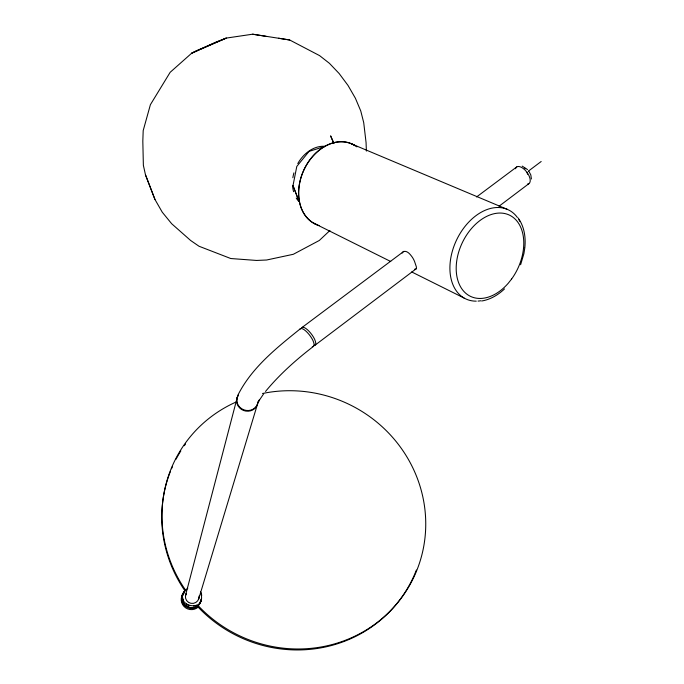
<?xml version="1.0" encoding="UTF-8"?>
<svg xmlns="http://www.w3.org/2000/svg" width="684" height="684" viewBox="0 0 684 684"><rect width="100%" height="100%" fill="white"/><g stroke="black" fill="none" stroke-linecap="round" stroke-linejoin="round"><path stroke-width="1.03" d="M524.825 247.676C525.928 237.425 524.286 226.489 518.147 217.982M524.765 248.121L523.901 253.661L520.61 264.734M292.991 185.655L299.079 201.464L292.991 185.655L296.796 166.426L309.065 151.378L324.943 146.41M201.267 599.389C198.984 615.557 174.283 605.22 184.432 592.301A9.559 9.456 5.1 0 0 184.047 592.78M185.843 594.199L237.297 397.284M198.651 599.107L257.269 404.885A10.688 10.012 16.8 0 0 257.877 402.346M182.748 594.199A10.209 10.106 4.8 0 0 198.155 607.144L198.497 606.033A132.987 127.993 28.3 0 0 367.069 629.494A132.987 127.993 28.3 0 0 414.589 471.669A132.987 127.993 28.3 0 0 262.494 393.505M201.267 599.842L200.805 600.937M183.227 593.456L183.697 592.361M237.998 394.95C251.823 367.47 276.909 347.652 300.413 328.713M258.629 401.337L259.484 399.721L258.261 401.841L263.699 393.779M200.515 601.467L199.839 602.45M183.987 591.84L184.663 590.865M257.269 404.885L255.97 407.202A10.688 10.063 15.3 0 1 241.495 409.434A10.688 10.063 15.3 0 1 238.1 395.72M265.512 391.47C279.474 374.533 295.975 359.827 313.349 346.472M329.91 230.508L319.317 240.469L293.325 254.286L266.632 260.006L256.56 260.442L230.79 258.535L199.001 246.24L190.622 240.469L171.684 223.745L162.279 212.228L154.96 199.471L145.487 174.856L143.366 165.289L142.819 141.109L143.195 130.576L150.394 104.695L170.154 72.316L191.64 53.241L196.428 50.736L226.318 38.082L252.627 34.2L289.683 39.988L319.582 55.618L329.406 63.304L339.127 73.496L348.019 85.44L355.406 98.257L360.759 110.962L363.717 122.641L366.068 142.597L366.385 151.078M504.518 288.904C498.183 294.898 490.368 299.592 481.664 301.003M314.999 345.223L416.368 268.658M498.995 206.252L528.809 183.731M528.176 171.274L541.181 161.501M302.072 327.465L403.859 251.344M476.568 196.966L516.771 166.905M187.792 588.24C168.067 604.519 208.389 616.139 200.557 591.934M196.368 605.229L195.248 605.673M199.352 49.872L191.64 53.241L215.563 42.254L226.318 38.082L201.276 49.034M194.666 605.844L193.487 606.067M278.602 38.218L289.683 39.988M252.627 34.2L266.016 36.337M189.032 605.588L187.92 605.126M522.2 166.109L527.492 169.555M351.482 143.845L507.408 209.415M313.657 223.112L390.735 261.51M411.674 271.933L464.017 298.002M187.39 604.836L186.39 604.16M528.86 171.231L530.801 174.899L531.425 179.011M200.882 592.609L201.335 593.712M183.586 600.706L183.132 599.603M333.98 143.606L330.594 135.859L333.553 142.64M145.487 174.856L154.96 199.471M201.506 594.276L201.729 595.448M182.961 599.03L182.739 597.859M526.954 172.667A2.531 1.257 53.2 0 1 527.552 174.292M402.158 253.106A10.773 5.121 59.5 0 1 403.227 251.815L404.022 251.473A10.422 5.583 66.5 0 1 410.143 254.439L411.152 255.671A10.773 5.121 59.5 0 1 414.538 261.433L416.282 266.589A10.773 3.574 47.1 0 1 415.727 269.145L415.188 269.274A10.414 2.608 41.5 0 1 414.495 269.197M476.269 301.157A49.368 33.61 -64.4 0 1 456.938 239.229A49.368 33.61 -64.4 0 1 517.361 217.435M518.865 219.701A49.368 33.61 -64.4 0 1 519.772 221.317M480.749 300.763A49.368 33.61 -64.4 0 1 478.048 301.088M317.419 224.865A43.964 33.106 -65.7 0 1 304.226 169.375A43.964 33.106 -65.7 0 1 355.167 145.795M298.617 201.241A31.849 24.222 -65.9 0 1 296.24 197.984M293.59 191.717A31.849 24.222 -65.9 0 1 292.538 185.432M292.872 177.737A31.849 24.222 -65.9 0 1 293.915 172.864M297.788 163.544A31.849 24.222 -65.9 0 1 324.729 146.316M319.351 225.626A44.092 33.2 -65.7 0 1 304.141 169.324A44.092 33.2 -65.7 0 1 356.954 146.889M185.569 595.516A6.831 6.755 5.1 0 1 186.527 594.028M201.31 598.774A9.559 9.456 5.1 0 1 188.852 607.392A9.559 9.456 5.1 0 1 183.757 593.19M515.531 168.743A10.354 5.121 53.2 0 1 526.697 171.958A10.354 5.121 53.2 0 1 527.467 184.133M258.09 401.653A10.705 10.029 16.8 0 1 257.483 404.193L256.184 406.51A10.705 10.072 15.3 0 1 241.683 408.741A10.705 10.072 15.3 0 1 238.288 395.01M199.078 596.055A6.866 6.789 5.6 0 1 190.853 603.305A6.866 6.789 5.6 0 1 186.228 593.396M312.289 346.608A10.995 3.617 53.1 0 0 313.742 342.641L312.947 340.487A10.995 3.454 52.9 0 0 302.892 328.953L301.447 328.534A10.995 3.617 53.1 0 0 299.814 329.483M313.947 345.36A10.995 3.625 53.1 0 0 315.401 341.384L314.614 339.23A10.987 3.471 52.9 0 0 304.56 327.704L303.115 327.294A10.995 3.625 53.1 0 0 301.482 328.243M198.497 606.033A10.243 10.132 5.1 0 1 183.791 604.741A10.243 10.132 5.1 0 1 185.646 590.249A132.987 127.993 28.3 0 1 236.339 401.91M416.394 570.029A132.568 127.634 28.3 0 1 198.155 607.144M184.757 590.557A132.568 127.634 28.3 0 1 170.299 471.729M171.496 468.788A132.568 127.634 28.3 0 1 172.342 466.847M176.044 459.203A132.568 127.634 28.3 0 1 180.815 450.961M184.321 445.711A132.568 127.634 28.3 0 1 185.552 444.001M524.748 168.23A6.207 3.078 53.2 0 1 525.62 168.734M511.606 279.029L508.246 283.262A45.05 30.609 -64.3 0 1 456.322 271.941A45.05 30.609 -64.3 0 1 502.945 213.228A45.05 30.609 -64.3 0 1 511.606 279.029"/></g></svg>
